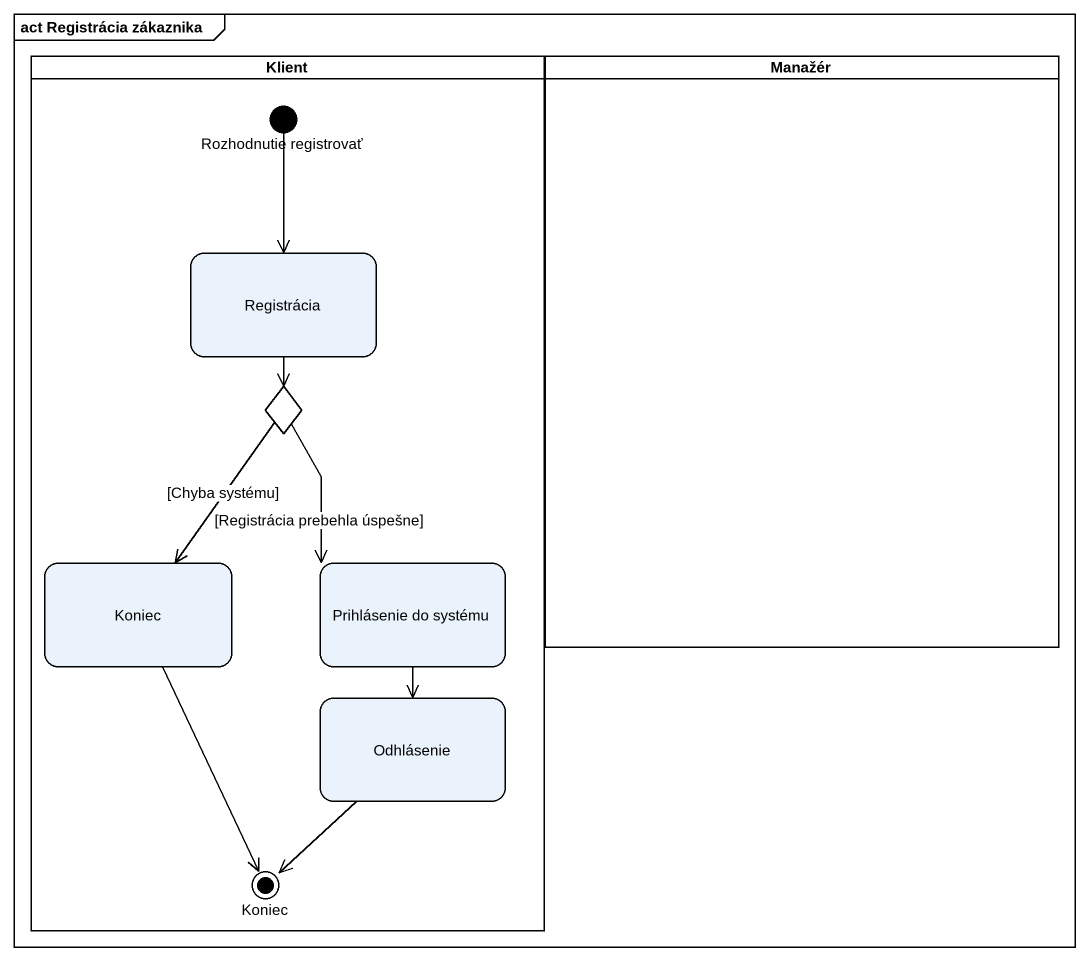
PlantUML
@startuml
mainframe act Registrácia zákaznika
hide empty description
state Klient <<partition>> {
  state "Rozhodnutie registrovať" as Rozhodnutie_registrovať <<start>>
  state Registrácia
  state choice1 <<choice>>
  state Koniec
  state "Prihlásenie do systému" as Prihlásenie_do_systému
  state Odhlásenie
  state "Koniec" as Koniec_2 <<end>>
}
state Manažér <<partition>>
Rozhodnutie_registrovať --> Registrácia
Registrácia --> choice1
choice1 --> Koniec : [Chyba systému]
choice1 --> Prihlásenie_do_systému : [Registrácia prebehla úspešne]
Koniec --> Koniec_2
Prihlásenie_do_systému --> Odhlásenie
Odhlásenie --> Koniec_2
@enduml
